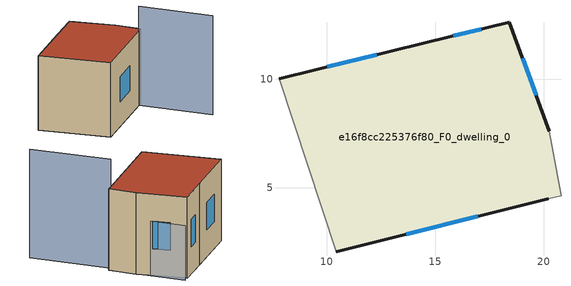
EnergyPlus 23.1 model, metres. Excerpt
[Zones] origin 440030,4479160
e16f8cc225376f80_F0_dwelling_0
 floor ground (EU_floor_Construction): 20.21,4.5 20.8,4.64 20.26,7.61 18.42,12.63 14.54,11.69 7.8,10.03 10.43,2.05 z0
 wall outside (EU_wall_Construction): 20.21,4.5 10.43,2.05 / 7.8,10.03 14.54,11.69 18.42,12.63 20.26,7.61 z0:9
 wall adiabatic (EU_wall_Construction): 20.26,7.61 20.8,4.64 20.21,4.5 / 10.43,2.05 7.8,10.03 z0:9
 window (EU_Window_Construction): 15.82,12 17.13,12.32 / 19.03,10.97 19.65,9.28 / 16.97,3.69 13.67,2.86 / 10.03,10.58 12.3,11.14 z2.98:6.02
 roof outside (EU_roof_Construction): 18.42,12.63 20.26,7.61 20.8,4.64 20.21,4.5 10.43,2.05 7.8,10.03 14.54,11.69 z9
shading: 22.26,-4.03 20.21,4.5 z0:12; 20.8,4.64 18.86,12.72 z0:6
[Building]
EU S2 Campaign: North Axis=0; Terrain=City; Solar Distribution=FullExterior
[Site:Location]
Madrid: Latitude=40.5; Longitude=-3.5; Time Zone=1; Elevation=609
[SizingPeriod:WeatherFileDays]
AnnualSizingPeriod: Begin Month=1; Begin Day of Month=1; End Month=12; End Day of Month=31; Day of Week for Start Day=Monday; Use Weather File Daylight Saving Period=No; Use Weather File Rain and Snow Indicators=No
[MATERIAL]
EU_InternalMass_Material: Roughness=MediumRough; Thickness=0.1; Conductivity=1; Density=1800; Specific Heat=900; Thermal Absorptance=0.9; Solar Absorptance=0.7; Visible Absorptance=0.7
[MATERIAL:NOMASS] Roughness=MediumRough; Thermal Absorptance=0.9; Solar Absorptance=0.7; Visible Absorptance=0.7
Name | Thermal Resistance
EU_wall_NoMass | 0.609216
EU_roof_NoMass | 0.513268
EU_floor_NoMass | 0.568163
[WINDOWMATERIAL:SIMPLEGLAZINGSYSTEM]
EU_Window_SimpleGlazing: UFactor=5.50606; Solar Heat Gain Coefficient=0.85; Visible Transmittance=0.85
[CONSTRUCTION]
EU_wall_Construction: EU_wall_NoMass
EU_roof_Construction: EU_roof_NoMass
EU_floor_Construction: EU_floor_NoMass
EU_InternalMass_Construction: EU_InternalMass_Material
EU_Window_Construction: EU_Window_SimpleGlazing
[ZONE]
e16f8cc225376f80_F0_dwelling_0: Type=1; Multiplier=1; Ceiling Height=autocalculate; Volume=825.017; Floor Area=autocalculate; Part of Total Floor Area=Yes
[INTERNALMASS]
e16f8cc225376f80_F0_dwelling_0_EU_InternalMass: Construction=EU_InternalMass_Construction; Zone or ZoneList=e16f8cc225376f80_F0_dwelling_0; Surface Area=91.6688
[OTHEREQUIPMENT]
EU_Step8_InternalGain_e16f8cc225376f80_F0_dwelling_0_f000: Fuel Type=Electricity; Zone or ZoneList or Space or SpaceList=e16f8cc225376f80_F0_dwelling_0; Schedule=EU_Step8_GainSchedule_e16f8cc225376f80_F0_dwelling_0_f000; Design Level Calculation Method=Watts/Area; Power per Zone Floor Area=1; Fraction Latent=0; Fraction Radiant=0; Fraction Lost=0; Carbon Dioxide Generation Rate=0; EndUse Subcategory=EU_Step8_InternalGains
[ZONEVENTILATION:DESIGNFLOWRATE]
EU_ConstantAir_e16f8cc225376f80_F0_dwelling_0: Zone or ZoneList or Space or SpaceList=e16f8cc225376f80_F0_dwelling_0; Schedule=EU_AlwaysOn; Design Flow Rate Calculation Method=AirChanges/Hour; Air Changes per Hour=0.752966; Ventilation Type=Natural; Fan Pressure Rise=0; Fan Total Efficiency=1; Constant Term Coefficient=1; Temperature Term Coefficient=0; Velocity Term Coefficient=0; Velocity Squared Term Coefficient=0; Minimum Indoor Temperature=-100; Maximum Indoor Temperature=100; Delta Temperature=-100; Minimum Outdoor Temperature=-100; Maximum Outdoor Temperature=100; Maximum Wind Speed=40
[HVACTEMPLATE:THERMOSTAT]
EU_HeatOnly_e16f8cc225376f80_F0_dwelling_0: Constant Heating Setpoint=20; Constant Cooling Setpoint=50
[HVACTEMPLATE:ZONE:IDEALLOADSAIRSYSTEM]
e16f8cc225376f80_F0_dwelling_0: Template Thermostat=EU_HeatOnly_e16f8cc225376f80_F0_dwelling_0; System Availability Schedule=EU_AlwaysOn; Maximum Heating Supply Air Temperature=50; Minimum Cooling Supply Air Temperature=13; Maximum Heating Supply Air Humidity Ratio=0.0156; Minimum Cooling Supply Air Humidity Ratio=0.0077; Heating Limit=NoLimit; Cooling Limit=NoLimit; Heating Availability Schedule=EU_AlwaysOn; Cooling Availability Schedule=EU_CoolingOff; Dehumidification Control Type=ConstantSensibleHeatRatio; Cooling Sensible Heat Ratio=0.7; Dehumidification Setpoint=60; Humidification Control Type=None; Humidification Setpoint=30; Outdoor Air Method=None; Outdoor Air Flow Rate per Person=0.00944; Outdoor Air Flow Rate per Zone Floor Area=0; Outdoor Air Flow Rate per Zone=0; Demand Controlled Ventilation Type=None; Outdoor Air Economizer Type=NoEconomizer; Heat Recovery Type=None; Sensible Heat Recovery Effectiveness=0.7; Latent Heat Recovery Effectiveness=0.65
[SIZING:ZONE]
e16f8cc225376f80_F0_dwelling_0: Zone Cooling Design Supply Air Temperature Input Method=SupplyAirTemperature; Zone Cooling Design Supply Air Temperature=13; Zone Heating Design Supply Air Temperature Input Method=SupplyAirTemperature; Zone Heating Design Supply Air Temperature=50; Zone Cooling Design Supply Air Humidity Ratio=0.008; Zone Heating Design Supply Air Humidity Ratio=0.008; Cooling Design Air Flow Method=DesignDay; Cooling Design Air Flow Rate=0; Cooling Minimum Air Flow per Zone Floor Area=0.000762; Cooling Minimum Air Flow=0; Cooling Minimum Air Flow Fraction=0.2; Heating Design Air Flow Method=DesignDay; Heating Design Air Flow Rate=0; Heating Maximum Air Flow per Zone Floor Area=0.002032; Heating Maximum Air Flow=0.141576; Heating Maximum Air Flow Fraction=0.3; Account for Dedicated Outdoor Air System=No; Dedicated Outdoor Air System Control Strategy=NeutralSupplyAir; Dedicated Outdoor Air Low Setpoint Temperature for Design=autosize; Dedicated Outdoor Air High Setpoint Temperature for Design=autosize; Zone Load Sizing Method=Sensible Load Only No Latent Load; Zone Latent Cooling Design Supply Air Humidity Ratio Input Method=HumidityRatioDifference; Zone Cooling Design Supply Air Humidity Ratio Difference=0.005; Zone Latent Heating Design Supply Air Humidity Ratio Input Method=HumidityRatioDifference; Zone Humidification Design Supply Air Humidity Ratio Difference=0.005
[SCHEDULE:CONSTANT]
Name | Hourly Value
EU_AlwaysOn | 1
EU_CoolingOff | 0
[SCHEDULE:FILE]
EU_Step8_GainSchedule_e16f8cc225376f80_F0_dwelling_0_f000: File=../../schedules/e16f8cc225376f80/e16f8cc225376f80_F0_dwelling_0_f000_gain.csv; Column Number=1; Rows to Skip at Top=0; Number of Hours of Data=8760; Column Separator=Comma; Interpolate to Timestep=No; Minutes per Item=60; Adjust Schedule for Daylight Savings=Yes
